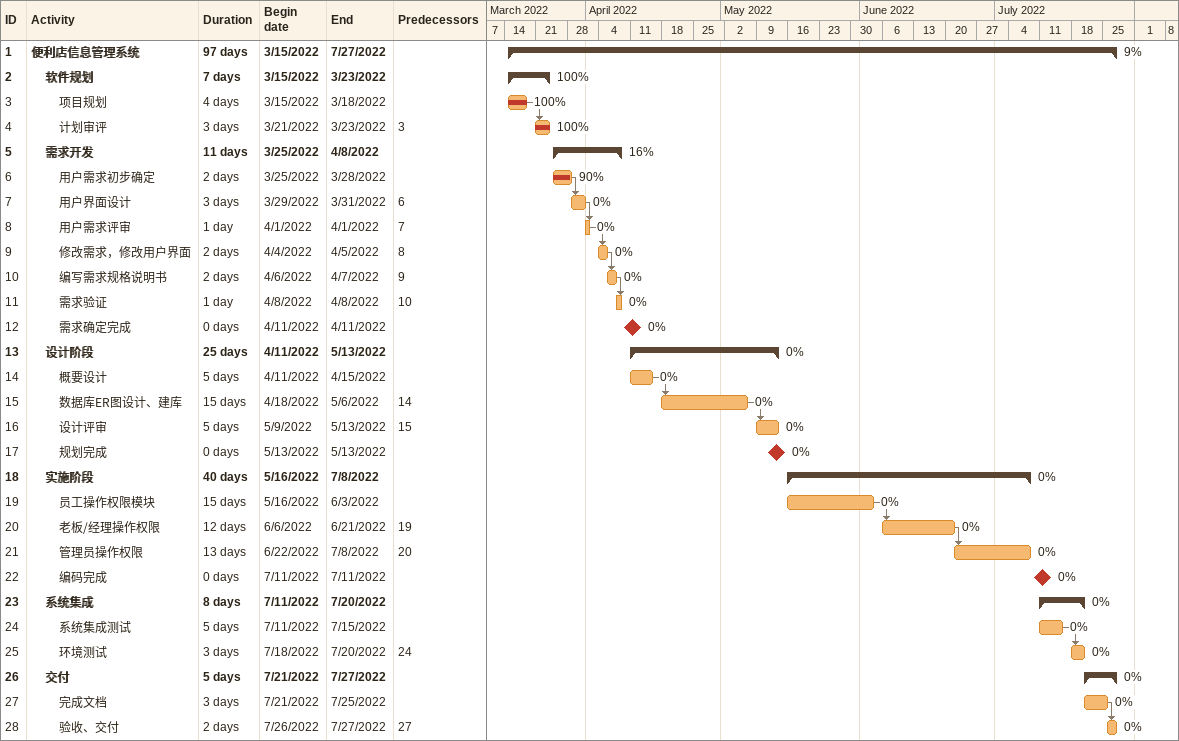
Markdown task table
| ID | Level | Task | Duration | Start | Finish | Predecessors | % complete |
|---|---|---|---|---|---|---|---|
| 1 | 1 | **便利店信息管理系统** | 97d | 2022-03-15 | 2022-07-27 |  | 9 |
| 2 | 2 | **软件规划** | 7d | 2022-03-15 | 2022-03-23 |  | 100 |
| 3 | 3 | 项目规划 | 4d | 2022-03-15 | 2022-03-18 |  | 100 |
| 4 | 3 | 计划审评 | 3d | 2022-03-21 | 2022-03-23 | 3 | 100 |
| 5 | 2 | **需求开发** | 11d | 2022-03-25 | 2022-04-08 |  | 16 |
| 6 | 3 | 用户需求初步确定 | 2d | 2022-03-25 | 2022-03-28 |  | 90 |
| 7 | 3 | 用户界面设计 | 3d | 2022-03-29 | 2022-03-31 | 6 | 0 |
| 8 | 3 | 用户需求评审 | 1d | 2022-04-01 | 2022-04-01 | 7 | 0 |
| 9 | 3 | 修改需求，修改用户界面 | 2d | 2022-04-04 | 2022-04-05 | 8 | 0 |
| 10 | 3 | 编写需求规格说明书 | 2d | 2022-04-06 | 2022-04-07 | 9 | 0 |
| 11 | 3 | 需求验证 | 1d | 2022-04-08 | 2022-04-08 | 10 | 0 |
| 12 | 3 | 需求确定完成 | 0d | 2022-04-11 | 2022-04-11 |  | 0 |
| 13 | 2 | **设计阶段** | 25d | 2022-04-11 | 2022-05-13 |  | 0 |
| 14 | 3 | 概要设计 | 5d | 2022-04-11 | 2022-04-15 |  | 0 |
| 15 | 3 | 数据库ER图设计、建库 | 15d | 2022-04-18 | 2022-05-06 | 14 | 0 |
| 16 | 3 | 设计评审 | 5d | 2022-05-09 | 2022-05-13 | 15 | 0 |
| 17 | 3 | 规划完成 | 0d | 2022-05-13 | 2022-05-13 |  | 0 |
| 18 | 2 | **实施阶段** | 40d | 2022-05-16 | 2022-07-08 |  | 0 |
| 19 | 3 | 员工操作权限模块 | 15d | 2022-05-16 | 2022-06-03 |  | 0 |
| 20 | 3 | 老板/经理操作权限 | 12d | 2022-06-06 | 2022-06-21 | 19 | 0 |
| 21 | 3 | 管理员操作权限 | 13d | 2022-06-22 | 2022-07-08 | 20 | 0 |
| 22 | 3 | 编码完成 | 0d | 2022-07-11 | 2022-07-11 |  | 0 |
| 23 | 2 | **系统集成** | 8d | 2022-07-11 | 2022-07-20 |  | 0 |
| 24 | 3 | 系统集成测试 | 5d | 2022-07-11 | 2022-07-15 |  | 0 |
| 25 | 3 | 环境测试 | 3d | 2022-07-18 | 2022-07-20 | 24 | 0 |
| 26 | 2 | **交付** | 5d | 2022-07-21 | 2022-07-27 |  | 0 |
| 27 | 3 | 完成文档 | 3d | 2022-07-21 | 2022-07-25 |  | 0 |
| 28 | 3 | 验收、交付 | 2d | 2022-07-26 | 2022-07-27 | 27 | 0 |
